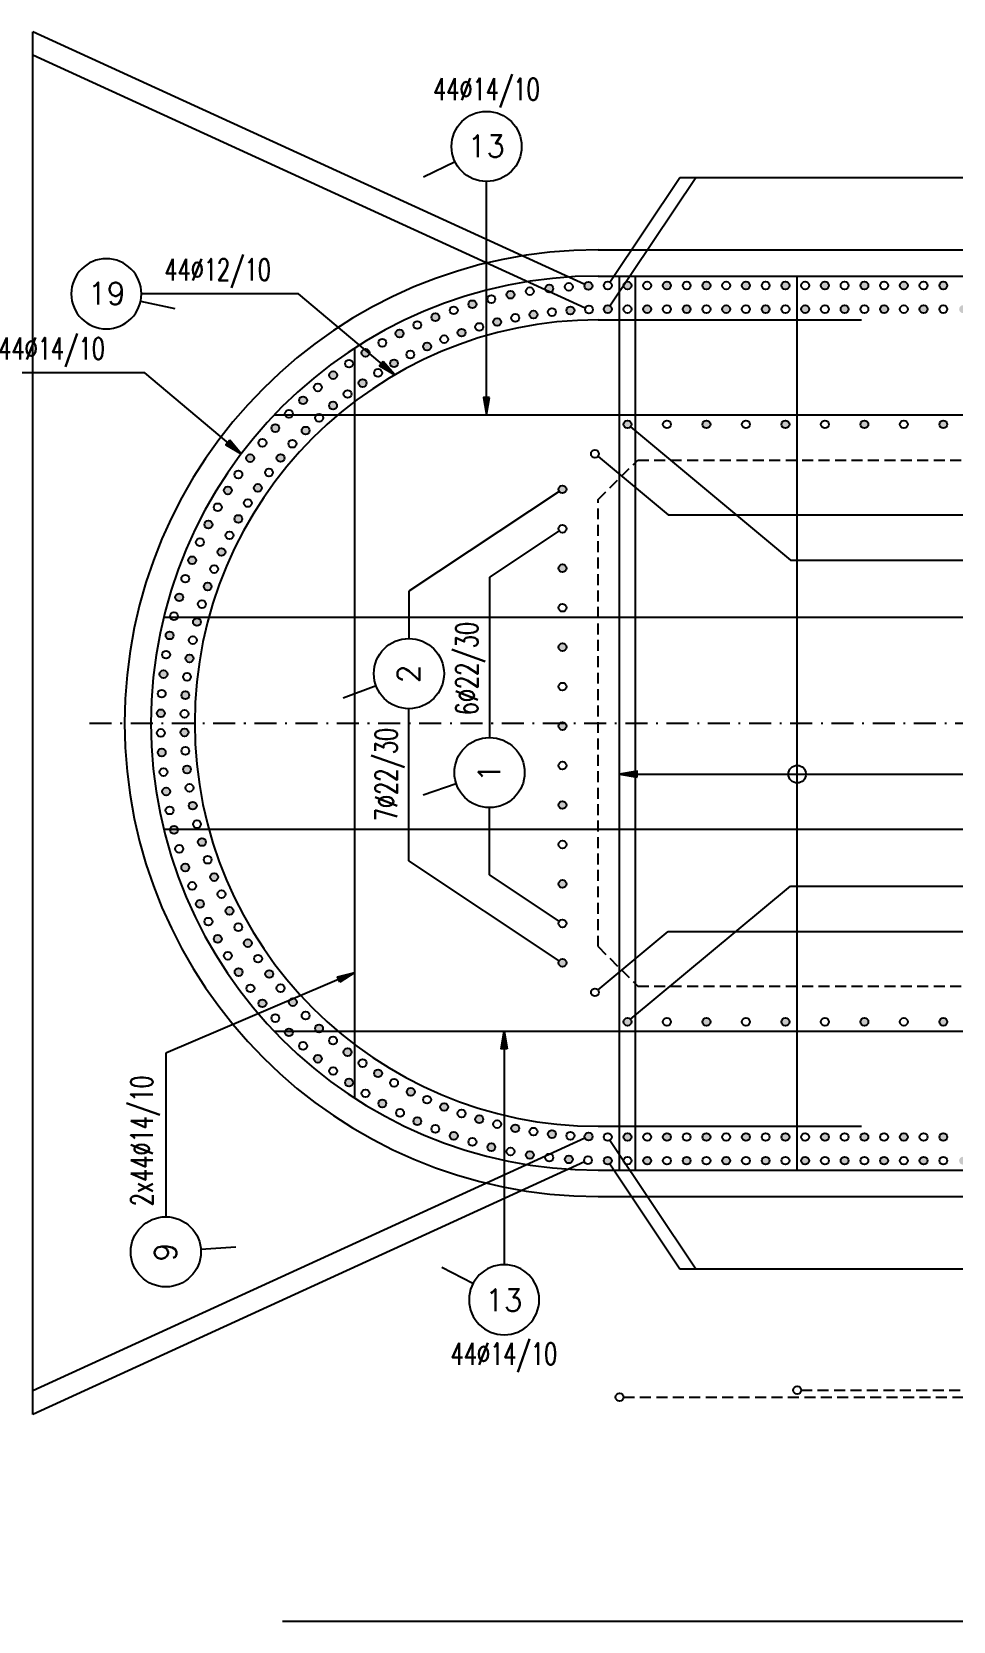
# Model space of a CAD drawing. Extents: x 29670 to 39758, y 69667 to 72992.
# Drawn here: x 34293 to 34819, y 70727 to 71634 of the extents above; entities that cross this region are included whole.
import ezdxf
from ezdxf.enums import TextEntityAlignment as Align

# ---------------------------------------------------------------- set-up
doc = ezdxf.new("R2010")
doc.units = 0
doc.header["$LTSCALE"] = 50
doc.linetypes.add('CENTER', pattern=[0.47, 0.25, -0.1, 0.02, -0.1])
doc.linetypes.add('HIDDEN2', pattern=[0.1875, 0.125, -0.0625])
for name, color, linetype in [('ARM', 1, 'CONTINUOUS'), ('ARM-I', 6, 'CONTINUOUS'), ('ARMATURA', 1, 'CONTINUOUS'), ('BETON', 7, 'CONTINUOUS'), ('CRTICA', 7, 'CONTINUOUS'), ('KOTE', 4, 'CONTINUOUS'), ('NEVIDLJIVO', 9, 'HIDDEN2'), ('OSI', 2, 'CENTER'), ('TANKO', 8, 'CONTINUOUS')]:
    doc.layers.add(name, color=color, linetype=linetype)
doc.styles.add('KOTE', font='romans.shx', dxfattribs={"width": 0.7})
doc.styles.get("Standard").update_dxf_attribs({"font": 'romans.shx', "width": 0.9})

# ---------------------------------------------------------------- blocks, each defined once
blk = doc.blocks.new('P')
at = {"layer": 'KOTE'}
blk.add_circle((0, 0), 0.4, dxfattribs=at)
blk.add_attdef('P', text='', height=0.25, dxfattribs=at).set_placement((-0.004, 0.004), align=Align.MIDDLE)
blk = doc.blocks.new('S')
at = {"layer": 'KOTE', "color": 9}
blk.add_line((0, 1), (0, -1), dxfattribs=at)
blk.add_lwpolyline([(-1, 0.167), (-1, -0.167), (0, 0)], close=True, dxfattribs=at)
at = {"layer": 'KOTE', "color": 9, "linetype": 'ByBlock'}
blk.add_solid([(-1, 0.167), (-1, -0.167), (0, 0)], dxfattribs=at)
blk = doc.blocks.new('STR')
at = {"layer": 'KOTE', "color": 9}
blk.add_lwpolyline([(-1, 0.167), (-1, -0.167), (0, 0)], close=True, dxfattribs=at)
at = {"layer": 'KOTE', "color": 9, "linetype": 'ByBlock'}
blk.add_solid([(-1, 0.167), (-1, -0.167), (0, 0)], dxfattribs=at)

msp = doc.modelspace()

# ---------------------------------------------------------------- hatches: boundary and pattern name
at = {"layer": 'TANKO'}
h = msp.add_hatch(color=256, dxfattribs=at)
edge = h.paths.add_edge_path()
edge.add_arc((34723.05, 71488.92), 2.25, 0, 360)
edge = h.paths.add_edge_path()
edge.add_arc((34711.79, 71475.42), 2.25, 0, 360)
edge = h.paths.add_edge_path()
edge.add_arc((34700.54, 71488.92), 2.25, 0, 360)
edge = h.paths.add_edge_path()
edge.add_arc((34689.29, 71475.42), 2.25, 0, 360)
edge = h.paths.add_edge_path()
edge.add_arc((34678.03, 71488.92), 2.25, 0, 360)
edge = h.paths.add_edge_path()
edge.add_arc((34666.78, 71475.42), 2.25, 0, 360)
edge = h.paths.add_edge_path()
edge.add_arc((34655.52, 71488.92), 2.25, 0, 360)
edge = h.paths.add_edge_path()
edge.add_arc((34644.27, 71475.42), 2.25, 0, 360)
edge = h.paths.add_edge_path()
edge.add_arc((34633.02, 71488.92), 2.25, 0, 360)
edge = h.paths.add_edge_path()
edge.add_arc((34621.76, 71475.42), 2.25, 0, 360)
edge = h.paths.add_edge_path()
edge.add_arc((34610.77, 71488.68), 2.25, 0, 360)
edge = h.paths.add_edge_path()
edge.add_arc((34600.5, 71474.71), 2.25, 0, 360)
edge = h.paths.add_edge_path()
edge.add_arc((34588.43, 71487.17), 2.25, 0, 360)
edge = h.paths.add_edge_path()
edge.add_arc((34579.45, 71472.34), 2.25, 0, 360)
edge = h.paths.add_edge_path()
edge.add_arc((34566.33, 71483.67), 2.25, 0, 360)
edge = h.paths.add_edge_path()
edge.add_arc((34558.72, 71468.1), 2.25, 0, 360)
edge = h.paths.add_edge_path()
edge.add_arc((34544.64, 71478.21), 2.25, 0, 360)
edge = h.paths.add_edge_path()
edge.add_arc((34538.45, 71462.01), 2.25, 0, 360)
edge = h.paths.add_edge_path()
edge.add_arc((34523.51, 71470.82), 2.25, 0, 360)
edge = h.paths.add_edge_path()
edge.add_arc((34518.79, 71454.12), 2.25, 0, 360)
edge = h.paths.add_edge_path()
edge.add_arc((34503.12, 71461.56), 2.25, 0, 360)
edge = h.paths.add_edge_path()
edge.add_arc((34499.93, 71444.51), 2.25, 0, 360)
edge = h.paths.add_edge_path()
edge.add_arc((34483.66, 71450.51), 2.25, 0, 360)
edge = h.paths.add_edge_path()
edge.add_arc((34482, 71433.25), 2.25, 0, 360)
edge = h.paths.add_edge_path()
edge.add_arc((34465.26, 71437.77), 2.25, 0, 360)
edge = h.paths.add_edge_path()
edge.add_arc((34465.17, 71420.43), 2.25, 0, 360)
edge = h.paths.add_edge_path()
edge.add_arc((34448.09, 71423.43), 2.25, 0, 360)
edge = h.paths.add_edge_path()
edge.add_arc((34449.54, 71406.15), 2.25, 0, 360)
edge = h.paths.add_edge_path()
edge.add_arc((34432.26, 71407.6), 2.25, 0, 360)
edge = h.paths.add_edge_path()
edge.add_arc((34435.26, 71390.52), 2.25, 0, 360)
edge = h.paths.add_edge_path()
edge.add_arc((34417.92, 71390.42), 2.25, 0, 360)
edge = h.paths.add_edge_path()
edge.add_arc((34422.31, 71373.48), 2.25, 0, 360)
edge = h.paths.add_edge_path()
edge.add_arc((34405.18, 71372.03), 2.25, 0, 360)
edge = h.paths.add_edge_path()
edge.add_arc((34411.18, 71355.76), 2.25, 0, 360)
edge = h.paths.add_edge_path()
edge.add_arc((34394.13, 71352.56), 2.25, 0, 360)
edge = h.paths.add_edge_path()
edge.add_arc((34401.56, 71336.9), 2.25, 0, 360)
edge = h.paths.add_edge_path()
edge.add_arc((34384.87, 71332.19), 2.25, 0, 360)
edge = h.paths.add_edge_path()
edge.add_arc((34393.68, 71317.25), 2.25, 0, 360)
edge = h.paths.add_edge_path()
edge.add_arc((34377.48, 71311.06), 2.25, 0, 360)
edge = h.paths.add_edge_path()
edge.add_arc((34387.59, 71296.97), 2.25, 0, 360)
h = msp.add_hatch(color=256, dxfattribs=at)
edge = h.paths.add_edge_path()
edge.add_arc((35015.66, 71488.92), 2.25, 0, 360)
edge = h.paths.add_edge_path()
edge.add_arc((35004.4, 71475.42), 2.25, 0, 360)
edge = h.paths.add_edge_path()
edge.add_arc((34993.15, 71488.92), 2.25, 0, 360)
edge = h.paths.add_edge_path()
edge.add_arc((34981.9, 71475.42), 2.25, 0, 360)
edge = h.paths.add_edge_path()
edge.add_arc((34970.64, 71488.92), 2.25, 0, 360)
edge = h.paths.add_edge_path()
edge.add_arc((34959.39, 71475.42), 2.25, 0, 360)
edge = h.paths.add_edge_path()
edge.add_arc((34948.13, 71488.92), 2.25, 0, 360)
edge = h.paths.add_edge_path()
edge.add_arc((34936.88, 71475.42), 2.25, 0, 360)
edge = h.paths.add_edge_path()
edge.add_arc((34925.62, 71488.92), 2.25, 0, 360)
edge = h.paths.add_edge_path()
edge.add_arc((34914.37, 71475.42), 2.25, 0, 360)
edge = h.paths.add_edge_path()
edge.add_arc((34903.12, 71488.92), 2.25, 0, 360)
edge = h.paths.add_edge_path()
edge.add_arc((34891.86, 71475.42), 2.25, 0, 360)
edge = h.paths.add_edge_path()
edge.add_arc((34880.61, 71488.92), 2.25, 0, 360)
edge = h.paths.add_edge_path()
edge.add_arc((34869.35, 71475.42), 2.25, 0, 360)
edge = h.paths.add_edge_path()
edge.add_arc((34858.1, 71488.92), 2.25, 0, 360)
edge = h.paths.add_edge_path()
edge.add_arc((34846.84, 71475.42), 2.25, 0, 360)
edge = h.paths.add_edge_path()
edge.add_arc((34835.59, 71488.92), 2.25, 0, 360)
edge = h.paths.add_edge_path()
edge.add_arc((34824.34, 71475.42), 2.25, 0, 360)
edge = h.paths.add_edge_path()
edge.add_arc((34813.08, 71488.92), 2.25, 0, 360)
edge = h.paths.add_edge_path()
edge.add_arc((34801.83, 71475.42), 2.25, 0, 360)
edge = h.paths.add_edge_path()
edge.add_arc((34790.57, 71488.92), 2.25, 0, 360)
edge = h.paths.add_edge_path()
edge.add_arc((34779.32, 71475.42), 2.25, 0, 360)
edge = h.paths.add_edge_path()
edge.add_arc((34768.07, 71488.92), 2.25, 0, 360)
edge = h.paths.add_edge_path()
edge.add_arc((34756.81, 71475.42), 2.25, 0, 360)
edge = h.paths.add_edge_path()
edge.add_arc((34745.56, 71488.92), 2.25, 0, 360)
edge = h.paths.add_edge_path()
edge.add_arc((34734.3, 71475.42), 2.25, 0, 360)
h = msp.add_hatch(color=256, dxfattribs=at)
edge = h.paths.add_edge_path()
edge.add_arc((34633.02, 71409.72), 2.25, 0, 360)
edge = h.paths.add_edge_path()
edge.add_arc((34678.03, 71409.72), 2.25, 0, 360)
edge = h.paths.add_edge_path()
edge.add_arc((34723.05, 71409.72), 2.25, 0, 360)
edge = h.paths.add_edge_path()
edge.add_arc((34768.07, 71409.72), 2.25, 0, 360)
edge = h.paths.add_edge_path()
edge.add_arc((34813.08, 71409.72), 2.25, 0, 360)
edge = h.paths.add_edge_path()
edge.add_arc((34858.1, 71409.72), 2.25, 0, 360)
edge = h.paths.add_edge_path()
edge.add_arc((34903.12, 71409.72), 2.25, 0, 360)
edge = h.paths.add_edge_path()
edge.add_arc((34948.13, 71409.72), 2.25, 0, 360)
edge = h.paths.add_edge_path()
edge.add_arc((34993.15, 71409.72), 2.25, 0, 360)
edge = h.paths.add_edge_path()
edge.add_arc((35038.17, 71409.72), 2.25, 0, 360)
edge = h.paths.add_edge_path()
edge.add_arc((35083.18, 71409.72), 2.25, 0, 360)
edge = h.paths.add_edge_path()
edge.add_arc((35128.2, 71409.72), 2.25, 0, 360)
edge = h.paths.add_edge_path()
edge.add_arc((35173.22, 71409.72), 2.25, 0, 360)
edge = h.paths.add_edge_path()
edge.add_arc((35218.23, 71409.72), 2.25, 0, 360)
edge = h.paths.add_edge_path()
edge.add_arc((35263.25, 71409.72), 2.25, 0, 360)
h = msp.add_hatch(color=256, dxfattribs=at)
edge = h.paths.add_edge_path()
edge.add_arc((34633.02, 71068.92), 2.25, 0, 360)
edge = h.paths.add_edge_path()
edge.add_arc((34595.96, 71102.57), 2.25, 0, 360)
edge = h.paths.add_edge_path()
edge.add_arc((34595.96, 71147.58), 2.25, 0, 360)
edge = h.paths.add_edge_path()
edge.add_arc((34595.96, 71192.6), 2.25, 0, 360)
edge = h.paths.add_edge_path()
edge.add_arc((34595.96, 71237.62), 2.25, 0, 360)
edge = h.paths.add_edge_path()
edge.add_arc((34595.96, 71282.63), 2.25, 0, 360)
edge = h.paths.add_edge_path()
edge.add_arc((34595.96, 71327.65), 2.25, 0, 360)
edge = h.paths.add_edge_path()
edge.add_arc((34595.96, 71372.67), 2.25, 0, 360)
h = msp.add_hatch(color=256, dxfattribs=at)
edge = h.paths.add_edge_path()
edge.add_arc((34372.01, 71289.35), 2.25, 0, 360)
edge = h.paths.add_edge_path()
edge.add_arc((34383.35, 71276.22), 2.25, 0, 360)
edge = h.paths.add_edge_path()
edge.add_arc((34368.51, 71267.24), 2.25, 0, 360)
edge = h.paths.add_edge_path()
edge.add_arc((34380.97, 71255.19), 2.25, 0, 360)
edge = h.paths.add_edge_path()
edge.add_arc((34367, 71244.91), 2.25, 0, 360)
edge = h.paths.add_edge_path()
edge.add_arc((34380.5, 71234.02), 2.25, 0, 360)
edge = h.paths.add_edge_path()
edge.add_arc((34367.5, 71222.54), 2.25, 0, 360)
edge = h.paths.add_edge_path()
edge.add_arc((34381.93, 71212.9), 2.25, 0, 360)
edge = h.paths.add_edge_path()
edge.add_arc((34370.02, 71200.3), 2.25, 0, 360)
edge = h.paths.add_edge_path()
edge.add_arc((34385.19, 71192.23), 2.25, 0, 360)
edge = h.paths.add_edge_path()
edge.add_arc((34374.51, 71178.38), 2.25, 0, 360)
edge = h.paths.add_edge_path()
edge.add_arc((34390.41, 71171.47), 2.25, 0, 360)
edge = h.paths.add_edge_path()
edge.add_arc((34380.94, 71156.94), 2.25, 0, 360)
edge = h.paths.add_edge_path()
edge.add_arc((34397.4, 71151.49), 2.25, 0, 360)
edge = h.paths.add_edge_path()
edge.add_arc((34389.27, 71136.17), 2.25, 0, 360)
edge = h.paths.add_edge_path()
edge.add_arc((34406.15, 71132.21), 2.25, 0, 360)
edge = h.paths.add_edge_path()
edge.add_arc((34399.43, 71116.23), 2.25, 0, 360)
edge = h.paths.add_edge_path()
edge.add_arc((34416.6, 71113.8), 2.25, 0, 360)
edge = h.paths.add_edge_path()
edge.add_arc((34411.34, 71097.28), 2.25, 0, 360)
edge = h.paths.add_edge_path()
edge.add_arc((34428.81, 71096.21), 2.25, 0, 360)
edge = h.paths.add_edge_path()
edge.add_arc((34424.9, 71079.47), 2.25, 0, 360)
edge = h.paths.add_edge_path()
edge.add_arc((34442.23, 71080.15), 2.25, 0, 360)
edge = h.paths.add_edge_path()
edge.add_arc((34440, 71062.95), 2.25, 0, 360)
edge = h.paths.add_edge_path()
edge.add_arc((34457.19, 71065.18), 2.25, 0, 360)
edge = h.paths.add_edge_path()
edge.add_arc((34456.51, 71047.85), 2.25, 0, 360)
h = msp.add_hatch(color=256, dxfattribs=at)
edge = h.paths.add_edge_path()
edge.add_arc((34678.03, 71068.92), 2.25, 0, 360)
edge = h.paths.add_edge_path()
edge.add_arc((34723.05, 71068.92), 2.25, 0, 360)
edge = h.paths.add_edge_path()
edge.add_arc((34768.07, 71068.92), 2.25, 0, 360)
edge = h.paths.add_edge_path()
edge.add_arc((34813.08, 71068.92), 2.25, 0, 360)
edge = h.paths.add_edge_path()
edge.add_arc((34858.1, 71068.92), 2.25, 0, 360)
edge = h.paths.add_edge_path()
edge.add_arc((34903.12, 71068.92), 2.25, 0, 360)
edge = h.paths.add_edge_path()
edge.add_arc((34948.13, 71068.92), 2.25, 0, 360)
edge = h.paths.add_edge_path()
edge.add_arc((34993.15, 71068.92), 2.25, 0, 360)
edge = h.paths.add_edge_path()
edge.add_arc((35038.17, 71068.92), 2.25, 0, 360)
edge = h.paths.add_edge_path()
edge.add_arc((35083.18, 71068.92), 2.25, 0, 360)
edge = h.paths.add_edge_path()
edge.add_arc((35128.2, 71068.92), 2.25, 0, 360)
edge = h.paths.add_edge_path()
edge.add_arc((35173.22, 71068.92), 2.25, 0, 360)
edge = h.paths.add_edge_path()
edge.add_arc((35218.23, 71068.92), 2.25, 0, 360)
edge = h.paths.add_edge_path()
edge.add_arc((35263.25, 71068.92), 2.25, 0, 360)
edge = h.paths.add_edge_path()
edge.add_arc((35308.27, 71068.92), 2.25, 0, 360)
h = msp.add_hatch(color=256, dxfattribs=at)
edge = h.paths.add_edge_path()
edge.add_arc((34473.44, 71051.61), 2.25, 0, 360)
edge = h.paths.add_edge_path()
edge.add_arc((34474.32, 71034.29), 2.25, 0, 360)
edge = h.paths.add_edge_path()
edge.add_arc((34490.85, 71039.56), 2.25, 0, 360)
edge = h.paths.add_edge_path()
edge.add_arc((34493.27, 71022.39), 2.25, 0, 360)
edge = h.paths.add_edge_path()
edge.add_arc((34509.48, 71029.01), 2.25, 0, 360)
edge = h.paths.add_edge_path()
edge.add_arc((34513.22, 71012.23), 2.25, 0, 360)
edge = h.paths.add_edge_path()
edge.add_arc((34528.53, 71020.36), 2.25, 0, 360)
edge = h.paths.add_edge_path()
edge.add_arc((34533.98, 71003.9), 2.25, 0, 360)
edge = h.paths.add_edge_path()
edge.add_arc((34548.51, 71013.36), 2.25, 0, 360)
edge = h.paths.add_edge_path()
edge.add_arc((34555.42, 70997.46), 2.25, 0, 360)
edge = h.paths.add_edge_path()
edge.add_arc((34569.04, 71008.19), 2.25, 0, 360)
edge = h.paths.add_edge_path()
edge.add_arc((34577.35, 70992.97), 2.25, 0, 360)
edge = h.paths.add_edge_path()
edge.add_arc((34589.95, 71004.89), 2.25, 0, 360)
edge = h.paths.add_edge_path()
edge.add_arc((34599.59, 70990.47), 2.25, 0, 360)
edge = h.paths.add_edge_path()
edge.add_arc((34610.83, 71003.47), 2.25, 0, 360)
h = msp.add_hatch(color=256, dxfattribs=at)
edge = h.paths.add_edge_path()
edge.add_arc((34621.76, 70989.72), 2.25, 0, 360)
edge = h.paths.add_edge_path()
edge.add_arc((34633.02, 71003.22), 2.25, 0, 360)
edge = h.paths.add_edge_path()
edge.add_arc((34644.27, 70989.72), 2.25, 0, 360)
edge = h.paths.add_edge_path()
edge.add_arc((34655.52, 71003.22), 2.25, 0, 360)
edge = h.paths.add_edge_path()
edge.add_arc((34666.78, 70989.72), 2.25, 0, 360)
edge = h.paths.add_edge_path()
edge.add_arc((34678.03, 71003.22), 2.25, 0, 360)
edge = h.paths.add_edge_path()
edge.add_arc((34689.29, 70989.72), 2.25, 0, 360)
edge = h.paths.add_edge_path()
edge.add_arc((34700.54, 71003.22), 2.25, 0, 360)
edge = h.paths.add_edge_path()
edge.add_arc((34711.79, 70989.72), 2.25, 0, 360)
edge = h.paths.add_edge_path()
edge.add_arc((34723.05, 71003.22), 2.25, 0, 360)
edge = h.paths.add_edge_path()
edge.add_arc((34734.3, 70989.72), 2.25, 0, 360)
edge = h.paths.add_edge_path()
edge.add_arc((34745.56, 71003.22), 2.25, 0, 360)
edge = h.paths.add_edge_path()
edge.add_arc((34756.81, 70989.72), 2.25, 0, 360)
h = msp.add_hatch(color=256, dxfattribs=at)
edge = h.paths.add_edge_path()
edge.add_arc((34768.07, 71003.22), 2.25, 0, 360)
edge = h.paths.add_edge_path()
edge.add_arc((34779.32, 70989.72), 2.25, 0, 360)
edge = h.paths.add_edge_path()
edge.add_arc((34790.57, 71003.22), 2.25, 0, 360)
edge = h.paths.add_edge_path()
edge.add_arc((34801.83, 70989.72), 2.25, 0, 360)
edge = h.paths.add_edge_path()
edge.add_arc((34813.08, 71003.22), 2.25, 0, 360)
edge = h.paths.add_edge_path()
edge.add_arc((34824.34, 70989.72), 2.25, 0, 360)
edge = h.paths.add_edge_path()
edge.add_arc((34835.59, 71003.22), 2.25, 0, 360)
edge = h.paths.add_edge_path()
edge.add_arc((34846.84, 70989.72), 2.25, 0, 360)
edge = h.paths.add_edge_path()
edge.add_arc((34858.1, 71003.22), 2.25, 0, 360)
edge = h.paths.add_edge_path()
edge.add_arc((34869.35, 70989.72), 2.25, 0, 360)
edge = h.paths.add_edge_path()
edge.add_arc((34880.61, 71003.22), 2.25, 0, 360)
edge = h.paths.add_edge_path()
edge.add_arc((34891.86, 70989.72), 2.25, 0, 360)
edge = h.paths.add_edge_path()
edge.add_arc((34903.12, 71003.22), 2.25, 0, 360)
edge = h.paths.add_edge_path()
edge.add_arc((34914.37, 70989.72), 2.25, 0, 360)
edge = h.paths.add_edge_path()
edge.add_arc((34925.62, 71003.22), 2.25, 0, 360)
edge = h.paths.add_edge_path()
edge.add_arc((34936.88, 70989.72), 2.25, 0, 360)
edge = h.paths.add_edge_path()
edge.add_arc((34948.13, 71003.22), 2.25, 0, 360)

# ---------------------------------------------------------------- linework, layer by layer
at = {"layer": 'ARM', "ltscale": 10}
for radius in [255, 230]:
    msp.add_arc((34616.36, 71239.32, 0), radius, 90, 270, dxfattribs=at)
at = {"layer": 'ARM-I', "elevation": 0}
msp.add_lwpolyline([(34436.36, 70727.05), (36011.36, 70727.05)], dxfattribs=at)
at = {"layer": 'ARMATURA', "ltscale": 10}
for p, q in [((34616.36, 71494.32, 0), (35831.36, 71494.32, 0)), ((34628.52, 70984.32, 0), (34628.52, 71494.32, 0)), ((34637.52, 70984.32, 0), (34637.52, 71494.32, 0)), ((34729.8, 70984.32, 0), (34729.8, 71494.32, 0)), ((34616.36, 71469.32, 0), (34766.36, 71469.32, 0)), ((34477.51, 71025.44, 0), (34477.51, 71453.2, 0)), ((34431.65, 71415.12, 0), (36016.08, 71415.12, 0)), ((34368.62, 71299.74, 0), (36079.1, 71299.74, 0)), ((34368.62, 71178.9, 0), (36079.1, 71178.9, 0)), ((34431.65, 71063.52, 0), (36016.08, 71063.52, 0)), ((34616.36, 71009.32, 0), (34766.36, 71009.32, 0)), ((34616.36, 70984.32, 0), (35831.36, 70984.32, 0))]:
    msp.add_line(p, q, dxfattribs=at)
at = {"layer": 'BETON', "ltscale": 10}
for p, q in [((34616.36, 71509.32, 0), (35831.36, 71509.32, 0)), ((34616.36, 70969.32, 0), (35831.36, 70969.32, 0))]:
    msp.add_line(p, q, dxfattribs=at)
msp.add_arc((34616.36, 71239.32, 0), 270, 90, 270, dxfattribs=at)
at = {"layer": 'CRTICA'}
for p, q in [((34534.72, 71559.49, 0), (34516.74, 71550.73, 0)), ((34355.49, 71480), (34375.05, 71475.81)), ((34489.69, 71260.56, 0), (34470.95, 71253.58, 0)), ((34535.43, 71204.67, 0), (34516.49, 71198.25, 0)), ((34389.8, 70939.19, 0), (34409.74, 70940.65, 0)), ((34544.95, 70919.59, 0), (34527.18, 70928.79, 0))]:
    msp.add_line(p, q, dxfattribs=at)
at = {"layer": 'KOTE'}
for centre, radius in [((34566.33, 71483.67, 0), 2.25), ((34577.34, 71485.67, 0), 2.25), ((34588.43, 71487.17, 0), 2.25), ((34599.59, 71488.18, 0), 2.25), ((34610.77, 71488.68, 0), 2.25), ((34621.76, 71488.92, 0), 2.25), ((34633.02, 71488.92, 0), 2.25), ((34644.27, 71488.92, 0), 2.25), ((34655.52, 71488.92, 0), 2.25), ((34666.78, 71488.92, 0), 2.25), ((34678.03, 71488.92, 0), 2.25), ((34689.29, 71488.92, 0), 2.25), ((34700.54, 71488.92, 0), 2.25), ((34711.79, 71488.92, 0), 2.25), ((34723.05, 71488.92, 0), 2.25), ((34734.3, 71488.92, 0), 2.25), ((34745.56, 71488.92, 0), 2.25), ((34756.81, 71488.92, 0), 2.25), ((34768.07, 71488.92, 0), 2.25), ((34779.32, 71488.92, 0), 2.25), ((34790.57, 71488.92, 0), 2.25), ((34801.83, 71488.92, 0), 2.25), ((34813.08, 71488.92, 0), 2.25), ((34533.99, 71474.75, 0), 2.25), ((34544.64, 71478.21, 0), 2.25), ((34555.42, 71481.19, 0), 2.25), ((34589.94, 71473.76, 0), 2.25), ((34600.5, 71474.71, 0), 2.25), ((34611.08, 71475.18, 0), 2.25), ((34621.76, 71475.42, 0), 2.25), ((34633.02, 71475.42, 0), 2.25), ((34644.27, 71475.42, 0), 2.25), ((34655.52, 71475.42, 0), 2.25), ((34666.78, 71475.42, 0), 2.25), ((34678.03, 71475.42, 0), 2.25), ((34689.29, 71475.42, 0), 2.25), ((34700.54, 71475.42, 0), 2.25), ((34711.79, 71475.42, 0), 2.25), ((34723.05, 71475.42, 0), 2.25), ((34734.3, 71475.42, 0), 2.25), ((34745.56, 71475.42, 0), 2.25), ((34756.81, 71475.42, 0), 2.25), ((34768.07, 71475.42, 0), 2.25), ((34779.32, 71475.42, 0), 2.25), ((34790.57, 71475.42, 0), 2.25), ((34801.83, 71475.42, 0), 2.25), ((34813.08, 71475.42, 0), 2.25), ((34513.21, 71466.41, 0), 2.25), ((34523.51, 71470.82, 0), 2.25), ((34548.52, 71465.28, 0), 2.25), ((34558.72, 71468.1, 0), 2.25), ((34569.03, 71470.45, 0), 2.25), ((34579.45, 71472.34, 0), 2.25), ((34493.27, 71456.25, 0), 2.25), ((34503.12, 71461.56, 0), 2.25), ((34528.54, 71458.29, 0), 2.25), ((34538.45, 71462.01, 0), 2.25), ((34483.66, 71450.51, 0), 2.25), ((34509.25, 71449.53, 0), 2.25), ((34518.79, 71454.12, 0), 2.25), ((34465.26, 71437.77, 0), 2.25), ((34474.32, 71444.35, 0), 2.25), ((34490.84, 71439.08, 0), 2.25), ((34499.93, 71444.51, 0), 2.25), ((34456.52, 71430.8, 0), 2.25), ((34482, 71433.25, 0), 2.25), ((34448.09, 71423.43, 0), 2.25), ((34465.17, 71420.43, 0), 2.25), ((34473.44, 71427.02, 0), 2.25), ((34440, 71415.7, 0), 2.25), ((34457.2, 71413.46, 0), 2.25), ((34432.26, 71407.6, 0), 2.25), ((34449.54, 71406.15, 0), 2.25), ((34633.02, 71409.72, 0), 2.25), ((34655.52, 71409.72, 0), 2.25), ((34678.03, 71409.72, 0), 2.25), ((34700.54, 71409.72, 0), 2.25), ((34723.05, 71409.72, 0), 2.25), ((34745.56, 71409.72, 0), 2.25), ((34768.07, 71409.72, 0), 2.25), ((34790.57, 71409.72, 0), 2.25), ((34813.08, 71409.72, 0), 2.25), ((34424.9, 71399.17, 0), 2.25), ((34442.03, 71398.68, 0), 2.25), ((34614.49, 71392.9, 0), 2.25), ((34417.92, 71390.42, 0), 2.25), ((34435.26, 71390.52, 0), 2.25), ((34411.2, 71381.16, 0), 2.25), ((34428.66, 71382.24, 0), 2.25), ((34405.18, 71372.03, 0), 2.25), ((34416.61, 71364.84, 0), 2.25), ((34422.31, 71373.48, 0), 2.25), ((34595.96, 71372.67, 0), 2.25), ((34399.44, 71362.42, 0), 2.25), ((34411.18, 71355.76, 0), 2.25), ((34394.13, 71352.56, 0), 2.25), ((34595.96, 71350.16, 0), 2.25), ((34389.27, 71342.48, 0), 2.25), ((34406.16, 71346.43, 0), 2.25), ((34384.87, 71332.19, 0), 2.25), ((34401.56, 71336.9, 0), 2.25), ((34380.94, 71321.71, 0), 2.25), ((34397.4, 71327.16, 0), 2.25), ((34595.96, 71327.65, 0), 2.25), ((34377.48, 71311.06, 0), 2.25), ((34393.68, 71317.25, 0), 2.25), ((34390.41, 71307.18, 0), 2.25), ((34595.96, 71305.14, 0), 2.25), ((34374.5, 71300.27, 0), 2.25), ((34387.59, 71296.97, 0), 2.25), ((34372.01, 71289.35, 0), 2.25), ((34385.24, 71286.64, 0), 2.25), ((34370.01, 71278.34, 0), 2.25), ((34383.35, 71276.22, 0), 2.25), ((34595.96, 71282.63, 0), 2.25), ((34368.51, 71267.24, 0), 2.25), ((34381.92, 71265.73, 0), 2.25), ((34367.5, 71256.1, 0), 2.25), ((34595.96, 71260.12, 0), 2.25), ((34380.97, 71255.19, 0), 2.25), ((34367, 71244.91, 0), 2.25), ((34380.5, 71244.61, 0), 2.25), ((34367, 71233.72, 0), 2.25), ((34380.5, 71234.02, 0), 2.25), ((34595.96, 71237.62, 0), 2.25), ((34367.5, 71222.54, 0), 2.25), ((34380.97, 71223.45, 0), 2.25), ((34368.51, 71211.39, 0), 2.25), ((34381.93, 71212.9, 0), 2.25), ((34595.96, 71215.11, 0), 2.25), ((34729.8, 71210.21, 0), 5), ((34383.35, 71202.41, 0), 2.25), ((34370.02, 71200.3, 0), 2.25), ((34595.96, 71192.6, 0), 2.25), ((34371.97, 71189.54, 0), 2.25), ((34385.19, 71192.23, 0), 2.25), ((34374.51, 71178.38, 0), 2.25), ((34387.6, 71181.67, 0), 2.25), ((34377.48, 71167.59, 0), 2.25), ((34390.41, 71171.47, 0), 2.25), ((34595.96, 71170.09, 0), 2.25), ((34380.94, 71156.94, 0), 2.25), ((34393.68, 71161.4, 0), 2.25), ((34397.4, 71151.49, 0), 2.25), ((34595.96, 71147.58, 0), 2.25), ((34384.87, 71146.46, 0), 2.25), ((34401.56, 71141.75, 0), 2.25), ((34389.27, 71136.17, 0), 2.25), ((34406.15, 71132.21, 0), 2.25), ((34394.12, 71126.08, 0), 2.25), ((34411.17, 71122.89, 0), 2.25), ((34595.96, 71125.07, 0), 2.25), ((34399.43, 71116.23, 0), 2.25), ((34416.6, 71113.8, 0), 2.25), ((34405.18, 71106.62, 0), 2.25), ((34422.44, 71104.97, 0), 2.25), ((34595.96, 71102.57, 0), 2.25), ((34411.34, 71097.28, 0), 2.25), ((34428.81, 71096.21, 0), 2.25), ((34418.08, 71088.02, 0), 2.25), ((34435.26, 71088.13, 0), 2.25), ((34614.49, 71085.74, 0), 2.25), ((34424.9, 71079.47, 0), 2.25), ((34442.23, 71080.15, 0), 2.25), ((34432.26, 71071.05, 0), 2.25), ((34449.54, 71072.5, 0), 2.25), ((34633.02, 71068.92, 0), 2.25), ((34655.52, 71068.92, 0), 2.25), ((34678.03, 71068.92, 0), 2.25), ((34700.54, 71068.92, 0), 2.25), ((34723.05, 71068.92, 0), 2.25), ((34745.56, 71068.92, 0), 2.25), ((34768.07, 71068.92, 0), 2.25), ((34790.57, 71068.92, 0), 2.25), ((34813.08, 71068.92, 0), 2.25), ((34440, 71062.95, 0), 2.25), ((34457.19, 71065.18, 0), 2.25), ((34465.17, 71058.22, 0), 2.25), ((34448.08, 71055.21, 0), 2.25), ((34456.51, 71047.85, 0), 2.25), ((34473.44, 71051.61, 0), 2.25), ((34465.26, 71040.87, 0), 2.25), ((34482.01, 71045.39, 0), 2.25), ((34490.85, 71039.56, 0), 2.25), ((34474.32, 71034.29, 0), 2.25), ((34499.94, 71034.13, 0), 2.25), ((34483.67, 71028.13, 0), 2.25), ((34493.27, 71022.39, 0), 2.25), ((34509.48, 71029.01, 0), 2.25), ((34518.8, 71024.52, 0), 2.25), ((34528.53, 71020.36, 0), 2.25), ((34503.36, 71016.97, 0), 2.25), ((34513.22, 71012.23, 0), 2.25), ((34538.44, 71016.64, 0), 2.25), ((34548.51, 71013.36, 0), 2.25), ((34523.5, 71007.83, 0), 2.25), ((34533.98, 71003.9, 0), 2.25), ((34558.72, 71010.55, 0), 2.25), ((34569.04, 71008.19, 0), 2.25), ((34579.46, 71006.3, 0), 2.25), ((34589.95, 71004.89, 0), 2.25), ((34600.49, 71003.94, 0), 2.25), ((34610.83, 71003.47, 0), 2.25), ((34621.76, 71003.22, 0), 2.25), ((34633.02, 71003.22, 0), 2.25), ((34644.27, 71003.22, 0), 2.25), ((34655.52, 71003.22, 0), 2.25), ((34666.78, 71003.22, 0), 2.25), ((34678.03, 71003.22, 0), 2.25), ((34689.29, 71003.22, 0), 2.25), ((34700.54, 71003.22, 0), 2.25), ((34711.79, 71003.22, 0), 2.25), ((34723.05, 71003.22, 0), 2.25), ((34734.3, 71003.22, 0), 2.25), ((34745.56, 71003.22, 0), 2.25), ((34756.81, 71003.22, 0), 2.25), ((34768.07, 71003.22, 0), 2.25), ((34779.32, 71003.22, 0), 2.25), ((34790.57, 71003.22, 0), 2.25), ((34801.83, 71003.22, 0), 2.25), ((34813.08, 71003.22, 0), 2.25), ((34544.63, 71000.43, 0), 2.25), ((34555.42, 70997.46, 0), 2.25), ((34566.33, 70994.97, 0), 2.25), ((34577.35, 70992.97, 0), 2.25), ((34588.44, 70991.47, 0), 2.25), ((34599.59, 70990.47, 0), 2.25), ((34610.51, 70989.98, 0), 2.25), ((34621.76, 70989.72, 0), 2.25), ((34633.02, 70989.72, 0), 2.25), ((34644.27, 70989.72, 0), 2.25), ((34655.52, 70989.72, 0), 2.25), ((34666.78, 70989.72, 0), 2.25), ((34678.03, 70989.72, 0), 2.25), ((34689.29, 70989.72, 0), 2.25), ((34700.54, 70989.72, 0), 2.25), ((34711.79, 70989.72, 0), 2.25), ((34723.05, 70989.72, 0), 2.25), ((34734.3, 70989.72, 0), 2.25), ((34745.56, 70989.72, 0), 2.25), ((34756.81, 70989.72, 0), 2.25), ((34768.07, 70989.72, 0), 2.25), ((34779.32, 70989.72, 0), 2.25), ((34790.57, 70989.72, 0), 2.25), ((34801.83, 70989.72, 0), 2.25), ((34813.08, 70989.72, 0), 2.25), ((34729.8, 70858.83, 0), 2.25), ((34628.52, 70854.83, 0), 2.25)]:
    msp.add_circle(centre, radius, dxfattribs=at)
at = {"layer": 'NEVIDLJIVO'}
for p, q in [((34616.36, 71366.82, 0), (34638.86, 71389.32, 0)), ((34638.86, 71389.32, 0), (35808.86, 71389.32, 0)), ((34616.36, 71111.82, 0), (34616.36, 71366.82, 0)), ((34616.36, 71111.82, 0), (34638.86, 71089.32, 0)), ((34638.86, 71089.32, 0), (35808.86, 71089.32, 0)), ((34630.77, 70854.83, 0), (34837.84, 70854.83, 0)), ((34732.05, 70858.83, 0), (34939.13, 70858.83, 0))]:
    msp.add_line(p, q, dxfattribs=at)
at = {"layer": 'OSI'}
msp.add_line((34326.36, 71239.32, 0), (36121.36, 71239.32, 0), dxfattribs=at)
at = {"layer": 'TANKO'}
for p, q in [((34608.68, 71489.51, 0), (34293.94, 71633.64)), ((34293.94, 70845, 0), (34293.94, 71633.64)), ((34608.98, 71476.01, 0), (34293.94, 71620.28, 0)), ((34623.01, 71490.79, 0), (34662.94, 71550.55, 0)), ((34623.01, 71477.29, 0), (34671.96, 71550.55, 0)), ((34662.94, 71550.55, 0), (35784.78, 71550.55, 0)), ((34552.7, 71415.12, 0), (34552.7, 71548.24, 0)), ((34445.39, 71484.19), (34355.93, 71484.19)), ((34500.39, 71437.94, 0), (34445.39, 71484.19)), ((34357.82, 71439.19), (34268.37, 71439.19)), ((34412.82, 71392.93, 0), (34357.82, 71439.19)), ((34634.74, 71408.28, 0), (34725.92, 71332.33, 0)), ((34616.22, 71391.46, 0), (34656.19, 71358.15, 0)), ((34594.09, 71371.42, 0), (34508.43, 71314.55, 0)), ((34656.19, 71358.15, 0), (35055.76, 71358.15, 0)), ((34594.09, 71348.91, 0), (34554.37, 71322.54, 0)), ((34725.92, 71332.33, 0), (35421.88, 71332.33, 0)), ((34554.37, 71322.54, 0), (34554.37, 71231.09, 0)), ((34508.43, 71314.55, 0), (34508.43, 71287.55, 0)), ((34508.43, 71160.69, 0), (34508.43, 71247.55, 0)), ((34628.52, 71210.21, 0), (35425.82, 71210.21, 0)), ((34554.37, 71152.69, 0), (34554.37, 71191.09, 0)), ((34594.09, 71103.81, 0), (34508.43, 71160.69, 0)), ((34594.09, 71126.32, 0), (34554.37, 71152.69, 0)), ((34634.74, 71070.36, 0), (34725.92, 71146.32, 0)), ((34725.92, 71146.32, 0), (35421.88, 71146.32, 0)), ((34616.22, 71087.18, 0), (34656.19, 71120.49, 0)), ((34656.19, 71120.49, 0), (35055.76, 71120.49, 0)), ((34477.51, 71097.04, 0), (34369.85, 71051.12, 0)), ((34562.71, 71063.52, 0), (34562.71, 70930.4, 0)), ((34369.85, 71051.12, 0), (34369.85, 70957.73, 0)), ((34608.78, 71002.53, 0), (34293.94, 70858.36, 0)), ((34623.01, 71001.35, 0), (34671.96, 70928.09, 0)), ((34608.47, 70989.04, 0), (34293.94, 70845, 0)), ((34623.01, 70987.85, 0), (34662.94, 70928.09, 0)), ((34662.94, 70928.09, 0), (35784.78, 70928.09, 0))]:
    msp.add_line(p, q, dxfattribs=at)

# ---------------------------------------------------------------- block references
at = {"layer": 'KOTE'}
ref = msp.add_blockref('P', (34552.7, 71568.24, 0), dxfattribs=dict(at, xscale=50, yscale=50, zscale=50))
ref.add_attrib('P', '13', dxfattribs={"height": 12.5}).set_placement((34552.53, 71568.45, 0), align=Align.MIDDLE)
ref = msp.add_blockref('P', (34335.93, 71484.19), dxfattribs=dict(at, xscale=-50, yscale=50, zscale=50))
ref.add_attrib('P', '19', dxfattribs={"height": 12.5}).set_placement((34336.11, 71484.4), align=Align.MIDDLE)
at = {"layer": 'KOTE', "yscale": 10, "zscale": 10}
for name, p, xscale, rotation in [('STR', (34552.7, 71415.12, 0), 10, 270), ('S', (34628.52, 71210.21, 0), 10, 180), ('STR', (34562.71, 71063.52, 0), -10, 270)]:
    msp.add_blockref(name, p, dxfattribs=dict(at, xscale=xscale, rotation=rotation))
at = {"layer": 'KOTE'}
ref = msp.add_blockref('P', (34508.43, 71267.55, 0), dxfattribs=dict(at, xscale=50, yscale=50, zscale=50, rotation=90))
ref.add_attrib('P', '2', dxfattribs={"height": 12.5, "rotation": 90}).set_placement((34508.23, 71267.37, 0), align=Align.MIDDLE)
ref = msp.add_blockref('P', (34554.37, 71211.09, 0), dxfattribs=dict(at, xscale=50, yscale=50, zscale=50, rotation=90))
ref.add_attrib('P', '1', dxfattribs={"height": 12.5, "rotation": 90}).set_placement((34554.17, 71210.91, 0), align=Align.MIDDLE)
ref = msp.add_blockref('P', (34369.85, 70937.73, 0), dxfattribs=dict(at, xscale=50, yscale=50, zscale=50, rotation=90))
ref.add_attrib('P', '9', dxfattribs={"height": 12.5, "rotation": 90}).set_placement((34369.65, 70937.55, 0), align=Align.MIDDLE)
ref = msp.add_blockref('P', (34562.71, 70910.4, 0), dxfattribs=dict(at, xscale=-50, yscale=50, zscale=50, rotation=180))
ref.add_attrib('P', '13', dxfattribs={"height": 12.5}).set_placement((34562.53, 70910.2, 0), align=Align.MIDDLE)
at = {"layer": 'TANKO', "yscale": 10, "zscale": 10}
for p, xscale, rotation in [((34500.39, 71437.94, 0), 10, 319.9375746473957), ((34412.82, 71392.93, 0), 10, 319.9375746473957), ((34477.51, 71097.04, 0), -10, 203.1002397163892)]:
    msp.add_blockref('STR', p, dxfattribs=dict(at, xscale=xscale, rotation=rotation))

# ---------------------------------------------------------------- texts
at = {"layer": 'KOTE', "style": 'KOTE', "width": 0.7}
for p in [(34552.61, 71600.01, 0), (34562.61, 70878.63, 0)]:
    msp.add_text('44%%c14/10', height=12.5, dxfattribs=at).set_placement(p, align=Align.MIDDLE)
for s, p in [('44%%c12/10', (34369.02, 71491.69)), ('44%%c14/10', (34274.37, 71446.69))]:
    msp.add_text(s, height=12.5, dxfattribs=at).set_placement(p)
for s, p in [('6%%C22/30', (34547.7, 71297.03, 0)), ('7%%C22/30', (34501.75, 71236.61, 0))]:
    msp.add_text(s, height=12.5, rotation=90, dxfattribs=at).set_placement(p, align=Align.RIGHT)
msp.add_text('2x44%%c14/10', height=12.5, rotation=90, dxfattribs=at).set_placement((34362.35, 70963.73, 0))

doc.saveas('drawing.dxf')
